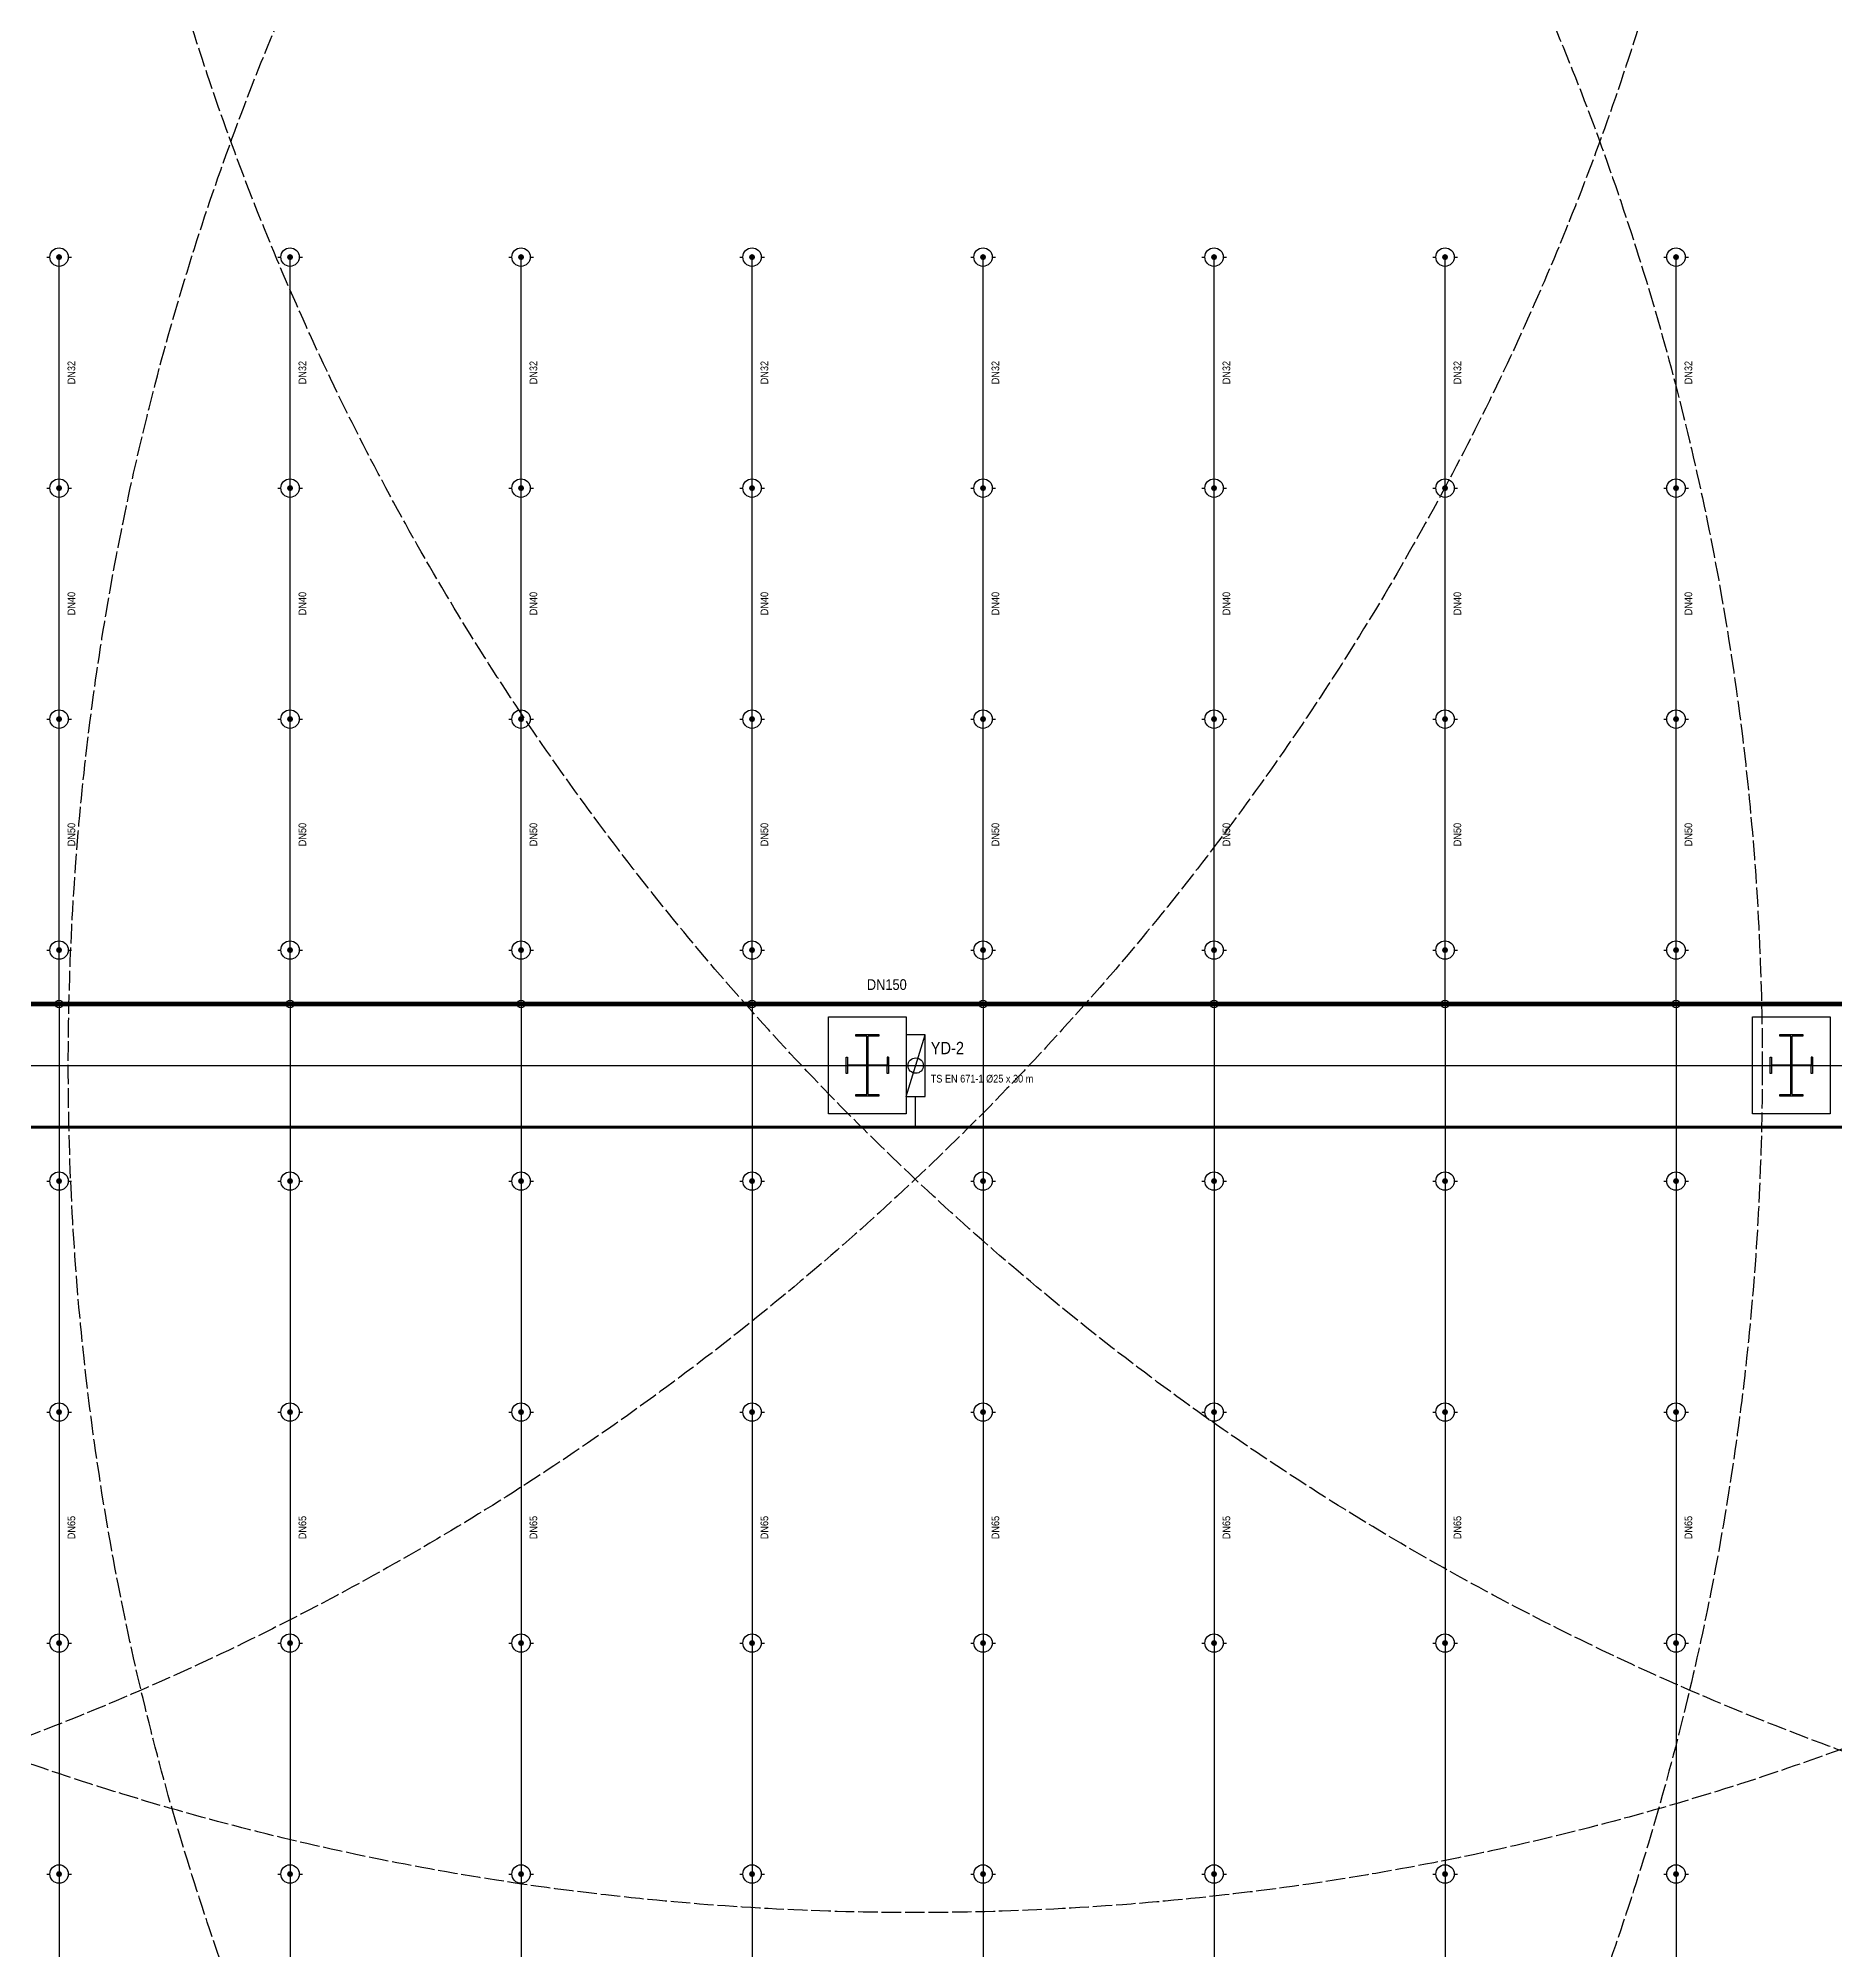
# Model space of a CAD drawing. Header units: centimetres. Extents: x 183171 to 202211, y -17274 to 19108.
# Drawn here: x 187932 to 190265, y 9508 to 11990 of the extents above; entities that cross this region are included whole.
import ezdxf
from ezdxf.enums import TextEntityAlignment as Align

# ---------------------------------------------------------------- set-up
doc = ezdxf.new("R2010")
doc.units = ezdxf.units.CM
doc.header["$LTSCALE"] = 20
doc.linetypes.add('DASHED', pattern=[1.524, 1.27, -0.254])
for name, color, linetype in [('ROTAS-MIMARI', 8, 'CONTINUOUS'), ('ROTAS-MIMARI-AKS', 8, 'CONTINUOUS'), ('ROTAS-MIMARI-KOLON', 8, 'CONTINUOUS'), ('ROTAS-YANGIN-BASLIK', 1, 'CONTINUOUS'), ('ROTAS-YANGIN-CAP', 2, 'CONTINUOUS'), ('ROTAS-YANGIN-DOLAP', 30, 'CONTINUOUS'), ('ROTAS-YANGIN-DOLAP-BORU', 30, 'CONTINUOUS'), ('ROTAS-YANGIN-DOLAP-ETKI', 9, 'DASHED'), ('ROTAS-YANGIN-SPR-ANA', 1, 'CONTINUOUS'), ('ROTAS-YANGIN-SPR-BORU', 1, 'CONTINUOUS')]:
    doc.layers.add(name, color=color, linetype=linetype)
doc.styles.add('ROTAS', font='arial.ttf')

# ---------------------------------------------------------------- blocks, each defined once
blk = doc.blocks.new('ROTAS-SMB-SPR-DIK')
h = blk.add_hatch(color=256)
h.dxf.hatch_style = 1
h.paths.add_polyline_path([(4, 0), (2.8, 2.8), (0, 4), (-2.8, 2.8), (-4, 0), (-2.8, -2.8), (0, -4), (2.8, -2.8)])
for p, q in [((-16, 0), (-12, 0)), ((12, 0), (16, 0))]:
    blk.add_line(p, q)
blk.add_circle((0, 0), 12)
blk = doc.blocks.new('ROTAS-SMB-DOLAP-PLAN')
blk.add_line((0, -40), (25, 40))
blk.add_lwpolyline([(0, -40), (25, -40), (25, 40), (0, 40)], close=True)
blk.add_circle((12.5, 0), 10)

msp = doc.modelspace()

# ---------------------------------------------------------------- linework, layer by layer
at = {"layer": 'ROTAS-MIMARI'}
for points in [[(188958.3, 10719.3), (189059.3, 10719.3), (189059.3, 10593.3), (188958.3, 10593.3), (188958.3, 10719.3)], [(190158.3, 10719.3), (190259.3, 10719.3), (190259.3, 10593.3), (190158.3, 10593.3), (190158.3, 10719.3)]]:
    msp.add_lwpolyline(points, dxfattribs=at)
at = {"layer": 'ROTAS-MIMARI-AKS'}
msp.add_lwpolyline([(184958.8, 10656.3), (200258.8, 10656.3)], dxfattribs=at)
at = {"layer": 'ROTAS-MIMARI-KOLON'}
for points in [[(188993.8, 10696.3), (188993.8, 10696.3)], [(188993.8, 10696.3), (188993.8, 10696.3)], [(188993.8, 10694.3), (188993.8, 10696.3)], [(188993.8, 10696.3), (189023.8, 10696.3)], [(189008, 10694.3), (188993.8, 10694.3)], [(189008, 10618.3), (189008, 10694.3)], [(189023.8, 10694.3), (189009.5, 10694.3)], [(189009.5, 10694.3), (189009.5, 10618.3)], [(189023.8, 10696.3), (189023.8, 10694.3)], [(190193.8, 10696.3), (190193.8, 10696.3)], [(190193.8, 10696.3), (190193.8, 10696.3)], [(190193.8, 10694.3), (190193.8, 10696.3)], [(190193.8, 10696.3), (190223.8, 10696.3)], [(190208, 10694.3), (190193.8, 10694.3)], [(190208, 10618.3), (190208, 10694.3)], [(190223.8, 10694.3), (190209.5, 10694.3)], [(190209.5, 10694.3), (190209.5, 10618.3)], [(190223.8, 10696.3), (190223.8, 10694.3)], [(188981.3, 10645.8), (188981.3, 10666.8)], [(188981.3, 10666.8), (188983, 10666.8)], [(188983, 10666.8), (188983, 10656.8)], [(188983, 10656.8), (189034.6, 10656.8)], [(189034.6, 10655.7), (188983, 10655.7)], [(188983, 10655.7), (188983, 10645.8)], [(189036.3, 10666.8), (189034.6, 10666.8)], [(189034.6, 10666.8), (189034.6, 10656.8)], [(189034.6, 10645.8), (189034.6, 10655.7)], [(189036.3, 10666.8), (189036.3, 10645.8)], [(190181.3, 10645.8), (190181.3, 10666.8)], [(190181.3, 10666.8), (190183, 10666.8)], [(190183, 10666.8), (190183, 10656.8)], [(190183, 10656.8), (190234.6, 10656.8)], [(190234.6, 10655.7), (190183, 10655.7)], [(190183, 10655.7), (190183, 10645.8)], [(190236.3, 10666.8), (190234.6, 10666.8)], [(190234.6, 10666.8), (190234.6, 10656.8)], [(190234.6, 10645.8), (190234.6, 10655.7)], [(190236.3, 10666.8), (190236.3, 10645.8)], [(188983, 10645.8), (188981.3, 10645.8)], [(189036.3, 10645.8), (189034.6, 10645.8)], [(190183, 10645.8), (190181.3, 10645.8)], [(190236.3, 10645.8), (190234.6, 10645.8)], [(188993.8, 10616.3), (188993.8, 10618.3)], [(188993.8, 10618.3), (189008, 10618.3)], [(189023.8, 10616.3), (188993.8, 10616.3)], [(189009.5, 10618.3), (189023.8, 10618.3)], [(189023.8, 10618.3), (189023.8, 10616.3)], [(190193.8, 10616.3), (190193.8, 10618.3)], [(190193.8, 10618.3), (190208, 10618.3)], [(190223.8, 10616.3), (190193.8, 10616.3)], [(190209.5, 10618.3), (190223.8, 10618.3)], [(190223.8, 10618.3), (190223.8, 10616.3)]]:
    msp.add_lwpolyline(points, dxfattribs=at)
at = {"layer": 'ROTAS-YANGIN-DOLAP-BORU'}
for points, const_width in [([(189071, 10576), (189071, 10616)], 2), ([(184609, 10576), (198639, 10576)], 4)]:
    msp.add_lwpolyline(points, dxfattribs=dict(at, const_width=const_width))
at = {"layer": 'ROTAS-YANGIN-DOLAP-ETKI'}
for centre in [(186671, 13056), (189071, 13056), (191471, 13056), (186671, 10656), (189071, 10656), (191471, 10656)]:
    msp.add_circle(centre, 3500, dxfattribs=at)
at = {"layer": 'ROTAS-YANGIN-SPR-ANA', "const_width": 6}
msp.add_lwpolyline([(192509, 10736), (185559, 10736)], dxfattribs=at)
at = {"layer": 'ROTAS-YANGIN-SPR-ANA'}
for centre in [(187959, 10736), (188259, 10736), (188559, 10736), (188859, 10736), (189159, 10736), (189459, 10736), (189759, 10736), (190059, 10736)]:
    msp.add_circle(centre, 5, dxfattribs=at)
at = {"layer": 'ROTAS-YANGIN-SPR-BORU'}
for p, q in [((187959, 11406), (187959, 11706)), ((188259, 11406), (188259, 11706)), ((188559, 11406), (188559, 11706)), ((188859, 11406), (188859, 11706)), ((189159, 11406), (189159, 11706)), ((189459, 11406), (189459, 11706)), ((189759, 11406), (189759, 11706)), ((190059, 11406), (190059, 11706)), ((187959, 11106), (187959, 11406)), ((188259, 11106), (188259, 11406)), ((188559, 11106), (188559, 11406)), ((188859, 11106), (188859, 11406)), ((189159, 11106), (189159, 11406)), ((189459, 11106), (189459, 11406)), ((189759, 11106), (189759, 11406)), ((190059, 11106), (190059, 11406)), ((187959, 10806), (187959, 11106)), ((188259, 10806), (188259, 11106)), ((188559, 10806), (188559, 11106)), ((188859, 10806), (188859, 11106)), ((189159, 10806), (189159, 11106)), ((189459, 10806), (189459, 11106)), ((189759, 10806), (189759, 11106)), ((190059, 10806), (190059, 11106)), ((187959, 10736), (187959, 10806)), ((188259, 10736), (188259, 10806)), ((188559, 10736), (188559, 10806)), ((188859, 10736), (188859, 10806)), ((189159, 10736), (189159, 10806)), ((189459, 10736), (189459, 10806)), ((189759, 10736), (189759, 10806)), ((190059, 10736), (190059, 10806)), ((187959, 10736), (187959, 10506)), ((188259, 10736), (188259, 10506)), ((188559, 10736), (188559, 10506)), ((188859, 10736), (188859, 10506)), ((189159, 10736), (189159, 10506)), ((189459, 10736), (189459, 10506)), ((189759, 10736), (189759, 10506)), ((190059, 10736), (190059, 10506)), ((187959, 10506), (187959, 10206)), ((188259, 10506), (188259, 10206)), ((188559, 10506), (188559, 10206)), ((188859, 10506), (188859, 10206)), ((189159, 10506), (189159, 10206)), ((189459, 10506), (189459, 10206)), ((189759, 10506), (189759, 10206)), ((190059, 10506), (190059, 10206)), ((187959, 10206), (187959, 9906)), ((188259, 10206), (188259, 9906)), ((188559, 10206), (188559, 9906)), ((188859, 10206), (188859, 9906)), ((189159, 10206), (189159, 9906)), ((189459, 10206), (189459, 9906)), ((189759, 10206), (189759, 9906)), ((190059, 10206), (190059, 9906)), ((187959, 9906), (187959, 9606)), ((188259, 9906), (188259, 9606)), ((188559, 9906), (188559, 9606)), ((188859, 9906), (188859, 9606)), ((189159, 9906), (189159, 9606)), ((189459, 9906), (189459, 9606)), ((189759, 9906), (189759, 9606)), ((190059, 9906), (190059, 9606)), ((187959, 9606), (187959, 9306)), ((188259, 9606), (188259, 9306)), ((188559, 9606), (188559, 9306)), ((188859, 9606), (188859, 9306)), ((189159, 9606), (189159, 9306)), ((189459, 9606), (189459, 9306)), ((189759, 9606), (189759, 9306)), ((190059, 9606), (190059, 9306))]:
    msp.add_line(p, q, dxfattribs=at)

# ---------------------------------------------------------------- block references
at = {"layer": 'ROTAS-YANGIN-BASLIK'}
for p in [(187959, 11706), (188259, 11706), (188559, 11706), (188859, 11706), (189159, 11706), (189459, 11706), (189759, 11706), (190059, 11706), (187959, 11406), (188259, 11406), (188559, 11406), (188859, 11406), (189159, 11406), (189459, 11406), (189759, 11406), (190059, 11406), (187959, 11106), (188259, 11106), (188559, 11106), (188859, 11106), (189159, 11106), (189459, 11106), (189759, 11106), (190059, 11106), (187959, 10806), (188259, 10806), (188559, 10806), (188859, 10806), (189159, 10806), (189459, 10806), (189759, 10806), (190059, 10806), (187959, 10506), (188259, 10506), (188559, 10506), (188859, 10506), (189159, 10506), (189459, 10506), (189759, 10506), (190059, 10506), (187959, 10206), (188259, 10206), (188559, 10206), (188859, 10206), (189159, 10206), (189459, 10206), (189759, 10206), (190059, 10206), (187959, 9906), (188259, 9906), (188559, 9906), (188859, 9906), (189159, 9906), (189459, 9906), (189759, 9906), (190059, 9906), (187959, 9606), (188259, 9606), (188559, 9606), (188859, 9606), (189159, 9606), (189459, 9606), (189759, 9606), (190059, 9606)]:
    msp.add_blockref('ROTAS-SMB-SPR-DIK', p, dxfattribs=at)
at = {"layer": 'ROTAS-YANGIN-DOLAP'}
msp.add_blockref('ROTAS-SMB-DOLAP-PLAN', (189059, 10656), dxfattribs=at)

# ---------------------------------------------------------------- texts
at = {"layer": 'ROTAS-YANGIN-CAP', "style": 'ROTAS', "width": 0.85}
for s, p in [('DN32', (187975, 11556)), ('DN32', (188275, 11556)), ('DN32', (188575, 11556)), ('DN32', (188875, 11556)), ('DN32', (189175, 11556)), ('DN32', (189475, 11556)), ('DN32', (189775, 11556)), ('DN32', (190075, 11556)), ('DN40', (187975, 11256)), ('DN40', (188275, 11256)), ('DN40', (188575, 11256)), ('DN40', (188875, 11256)), ('DN40', (189175, 11256)), ('DN40', (189475, 11256)), ('DN40', (189775, 11256)), ('DN40', (190075, 11256)), ('DN50', (187975, 10956)), ('DN50', (188275, 10956)), ('DN50', (188575, 10956)), ('DN50', (188875, 10956)), ('DN50', (189175, 10956)), ('DN50', (189475, 10956)), ('DN50', (189775, 10956)), ('DN50', (190075, 10956)), ('DN65', (187975, 10056)), ('DN65', (188275, 10056)), ('DN65', (188575, 10056)), ('DN65', (188875, 10056)), ('DN65', (189175, 10056)), ('DN65', (189475, 10056)), ('DN65', (189775, 10056)), ('DN65', (190075, 10056))]:
    msp.add_text(s, height=10, rotation=90, dxfattribs=at).set_placement(p, align=Align.MIDDLE_CENTER)
msp.add_text('DN150', height=14, dxfattribs=at).set_placement((189034, 10750), align=Align.BOTTOM_CENTER)
at = {"layer": 'ROTAS-YANGIN-DOLAP', "style": 'ROTAS', "width": 0.85}
msp.add_text('YD-2', height=16, dxfattribs=at).set_placement((189091, 10666), align=Align.BOTTOM_LEFT)
msp.add_text('TS EN 671-1 Ø25 x 30 m', height=10, dxfattribs=at).set_placement((189091, 10644), align=Align.TOP_LEFT)

doc.saveas('drawing.dxf')
